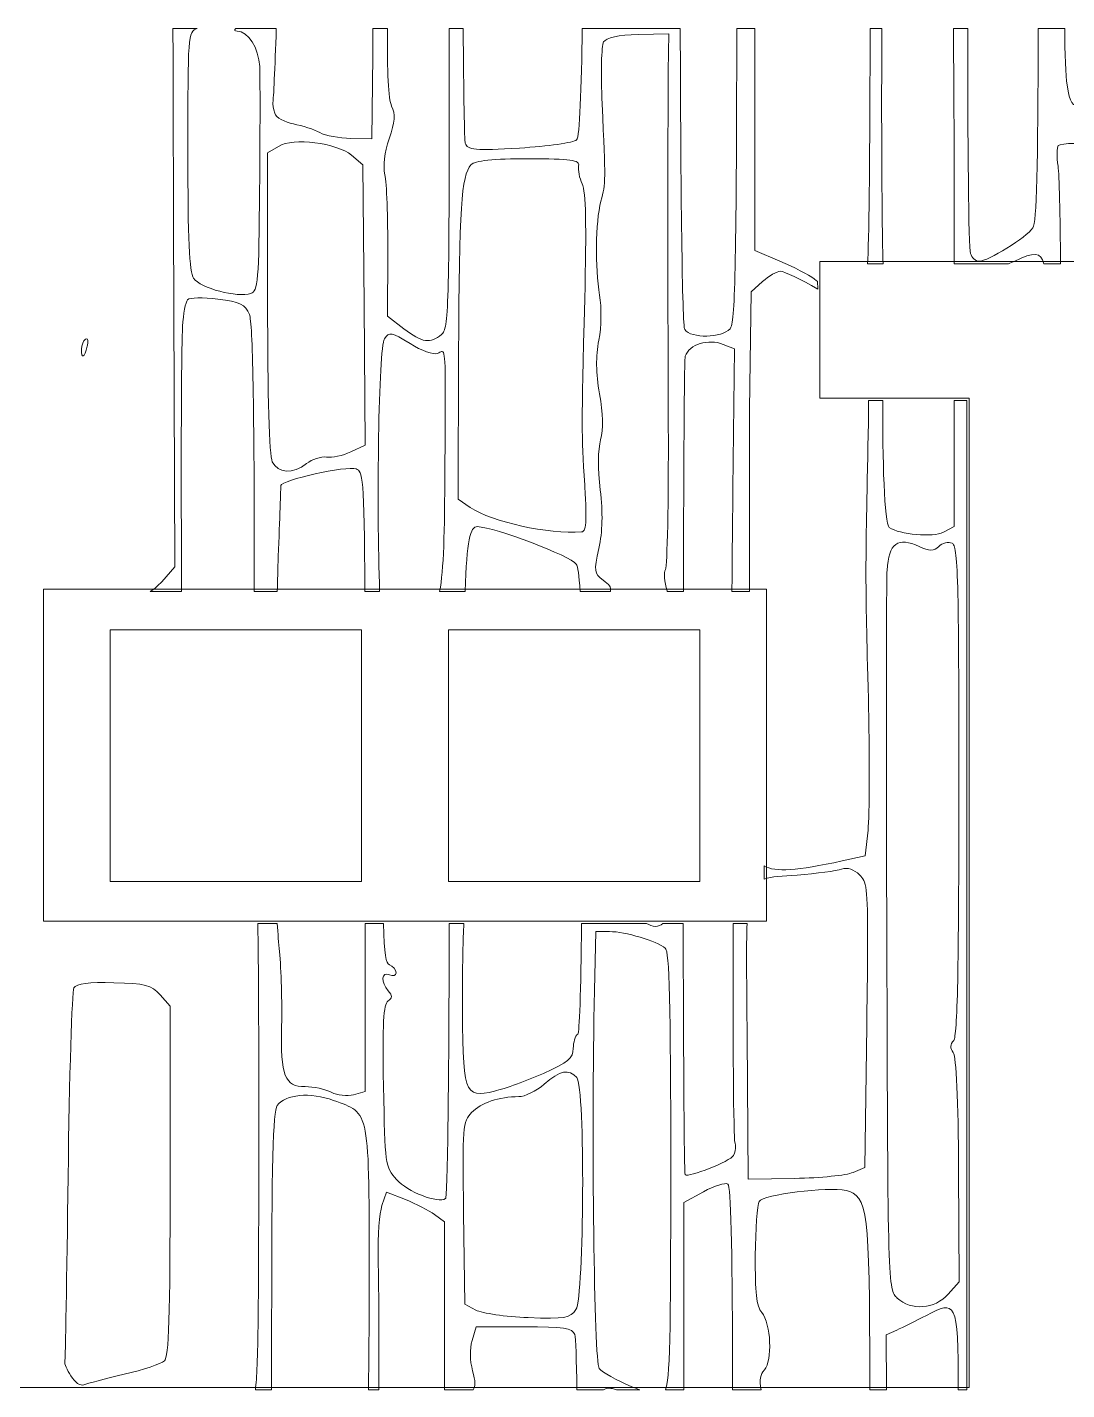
# Model space of a CAD drawing. Header units: centimetres. Extents: x -27.4 to 27.4, y -38.2 to 38.3.
# Drawn here: x -0.37 to 4.19, y 18.06 to 24.04 of the extents above; entities that cross this region are included whole.
import ezdxf

# ---------------------------------------------------------------- set-up
doc = ezdxf.new("R2010")
doc.units = ezdxf.units.CM
doc.header["$MEASUREMENT"] = 0
doc.layers.add('layer 1', color=7, linetype='Continuous')

msp = doc.modelspace()

# ---------------------------------------------------------------- linework, layer by layer
at = {"layer": 'layer 1', "color": 1, "lineweight": 9}
for points, knots in [([(-2.96738, 37.80262), (-2.96738, 37.80262), (-2.96738, 37.20282), (-2.96738, 37.20282), (-2.96738, 37.20282), (-2.96738, 37.20282), (-2.35747, 37.20282), (-2.35747, 37.20282), (-2.35747, 37.20282), (-2.35747, 37.20282), (-2.35747, 37.20786), (-2.35747, 37.20786), (-2.35747, 37.20786), (-2.35747, 37.20786), (-0.90821, 37.20786), (-0.90821, 37.20786), (-0.90821, 37.20786), (-0.90821, 37.20786), (-0.90821, 36.60802), (-0.90821, 36.60802), (-0.90821, 36.60802), (-0.90821, 36.60802), (-2.35747, 36.60802), (-2.35747, 36.60802), (-2.35747, 36.60802), (-2.35747, 36.60802), (-2.35747, 32.68921), (-2.35747, 32.68921), (-2.35747, 32.68921), (-2.35747, 32.68921), (-1.74775, 32.68921), (-1.74775, 32.68921), (-1.74775, 32.68921), (-1.74775, 32.68921), (-1.74775, 23.18571), (-1.74775, 23.18571), (-1.74775, 23.18571), (-1.74775, 23.18571), (-2.35747, 23.18571), (-2.35747, 23.18571), (-2.35747, 23.18571), (-2.35747, 23.18571), (-2.35747, 19.27194), (-2.35747, 19.27194), (-2.35747, 19.27194), (-2.35747, 19.27194), (-0.90821, 19.27194), (-0.90821, 19.27194), (-0.90821, 19.27194), (-0.90821, 19.27194), (-0.90821, 18.67193), (-0.90821, 18.67193), (-0.90821, 18.67193), (-0.90821, 18.67193), (-2.35747, 18.67193), (-2.35747, 18.67193), (-2.35747, 18.67193), (-2.35747, 18.67193), (-2.35747, 18.67097), (-2.35747, 18.67097), (-2.35747, 18.67097), (-2.35747, 18.67097), (-2.96738, 18.67097), (-2.96738, 18.67097), (-2.96738, 18.67097), (-2.96738, 18.67097), (-2.96738, 18.07101), (-2.96738, 18.07101), (-2.96738, 18.07101), (-2.96738, 18.07101), (3.76438, 18.07101), (3.76438, 18.07101), (3.76438, 18.07101), (3.76438, 18.07101), (3.76438, 22.41178), (3.76438, 22.41178), (3.76438, 22.41178), (3.76438, 22.41178), (3.10843, 22.41178), (3.10843, 22.41178), (3.10843, 22.41178), (3.10843, 22.41178), (3.10843, 23.01174), (3.10843, 23.01174), (3.10843, 23.01174), (3.10843, 23.01174), (4.76418, 23.01174), (4.76418, 23.01174), (4.76418, 23.01174), (4.76418, 23.01174), (4.76418, 23.01482), (4.76418, 23.01482), (4.76418, 23.01482), (4.76418, 23.01482), (9.22326, 23.01482), (9.22326, 23.01482), (9.22326, 23.01482), (9.22326, 23.01482), (9.22326, 32.89246), (9.22326, 32.89246), (9.22326, 32.89246), (9.22326, 32.89246), (5.77519, 32.89246), (5.77519, 32.89246), (5.77519, 32.89246), (5.77519, 32.89246), (5.77519, 32.88888), (5.77519, 32.88888), (5.77519, 32.88888), (5.77519, 32.88888), (3.0913, 32.88888), (3.0913, 32.88888), (3.0913, 32.88888), (3.0913, 32.88888), (3.0913, 33.48884), (3.0913, 33.48884), (3.0913, 33.48884), (3.0913, 33.48884), (3.76438, 33.48884), (3.76438, 33.48884), (3.76438, 33.48884), (3.76438, 33.48884), (3.76438, 37.80262), (3.76438, 37.80262), (3.76438, 37.80262), (3.76438, 37.80262), (-2.96738, 37.80262), (-2.96738, 37.80262)], [0, 0, 0, 0, 0.030303, 0.030303, 0.030303, 0.030303, 0.0606061, 0.0606061, 0.0606061, 0.0606061, 0.0909091, 0.0909091, 0.0909091, 0.0909091, 0.1212121, 0.1212121, 0.1212121, 0.1212121, 0.1515152, 0.1515152, 0.1515152, 0.1515152, 0.1818182, 0.1818182, 0.1818182, 0.1818182, 0.2121212, 0.2121212, 0.2121212, 0.2121212, 0.2424242, 0.2424242, 0.2424242, 0.2424242, 0.2727273, 0.2727273, 0.2727273, 0.2727273, 0.3030303, 0.3030303, 0.3030303, 0.3030303, 0.3333333, 0.3333333, 0.3333333, 0.3333333, 0.3636364, 0.3636364, 0.3636364, 0.3636364, 0.3939394, 0.3939394, 0.3939394, 0.3939394, 0.4242424, 0.4242424, 0.4242424, 0.4242424, 0.4545455, 0.4545455, 0.4545455, 0.4545455, 0.4848485, 0.4848485, 0.4848485, 0.4848485, 0.5151515, 0.5151515, 0.5151515, 0.5151515, 0.5454545, 0.5454545, 0.5454545, 0.5454545, 0.5757576, 0.5757576, 0.5757576, 0.5757576, 0.6060606, 0.6060606, 0.6060606, 0.6060606, 0.6363636, 0.6363636, 0.6363636, 0.6363636, 0.6666667, 0.6666667, 0.6666667, 0.6666667, 0.6969697, 0.6969697, 0.6969697, 0.6969697, 0.7272727, 0.7272727, 0.7272727, 0.7272727, 0.7575758, 0.7575758, 0.7575758, 0.7575758, 0.7878788, 0.7878788, 0.7878788, 0.7878788, 0.8181818, 0.8181818, 0.8181818, 0.8181818, 0.8484848, 0.8484848, 0.8484848, 0.8484848, 0.8787879, 0.8787879, 0.8787879, 0.8787879, 0.9090909, 0.9090909, 0.9090909, 0.9090909, 0.9393939, 0.9393939, 0.9393939, 0.9393939, 1, 1, 1, 1]), ([(1.09741, 21.39506), (1.09741, 21.39506), (1.09741, 20.29128), (1.09741, 20.29128), (1.09741, 20.29128), (1.09741, 20.29128), (-0.00638, 20.29128), (-0.00638, 20.29128), (-0.00638, 20.29128), (-0.00638, 20.29128), (-0.00638, 21.39506), (-0.00638, 21.39506), (-0.00638, 21.39506), (-0.00638, 21.39506), (1.09741, 21.39506), (1.09741, 21.39506)], [0, 0, 0, 0, 0.2, 0.2, 0.2, 0.2, 0.4, 0.4, 0.4, 0.4, 0.6, 0.6, 0.6, 0.6, 1, 1, 1, 1]), ([(2.58278, 21.39506), (2.58278, 21.39506), (2.58278, 20.29128), (2.58278, 20.29128), (2.58278, 20.29128), (2.58278, 20.29128), (1.47899, 20.29128), (1.47899, 20.29128), (1.47899, 20.29128), (1.47899, 20.29128), (1.47899, 21.39506), (1.47899, 21.39506), (1.47899, 21.39506), (1.47899, 21.39506), (2.58278, 21.39506), (2.58278, 21.39506)], [0, 0, 0, 0, 0.2, 0.2, 0.2, 0.2, 0.4, 0.4, 0.4, 0.4, 0.6, 0.6, 0.6, 0.6, 1, 1, 1, 1])]:
    msp.add_open_spline(points, degree=3, knots=knots, dxfattribs=at)
at = {"layer": 'layer 1', "color": 2, "lineweight": 9}
for points, knots in [([(3.0988, 22.92484), (3.09376, 22.92779), (3.08872, 22.93104), (3.08401, 22.9348), (3.08401, 22.9348), (3.06168, 22.9525), (2.99415, 22.98766), (2.93395, 23.01303), (2.93395, 23.01303), (2.93395, 23.01303), (2.82444, 23.05944), (2.82444, 23.05944), (2.82444, 23.05944), (2.82444, 23.05944), (2.82444, 24.03416), (2.82444, 24.03416), (2.82444, 24.03416), (2.82444, 24.03416), (2.74453, 24.03416), (2.74453, 24.03416), (2.74453, 24.03416), (2.74258, 22.97221), (2.73703, 22.74129), (2.71475, 22.71609), (2.71475, 22.71609), (2.67846, 22.67505), (2.54503, 22.67276), (2.51591, 22.71251), (2.51591, 22.71251), (2.50484, 22.72762), (2.4985, 23.33492), (2.49655, 24.03416), (2.49655, 24.03416), (2.49655, 24.03416), (2.06613, 24.03416), (2.06613, 24.03416), (2.06613, 24.03416), (2.06287, 23.77608), (2.05476, 23.55655), (2.04171, 23.54485), (2.04171, 23.54485), (2.02838, 23.53297), (1.91545, 23.51685), (1.79098, 23.50923), (1.79098, 23.50923), (1.59518, 23.49719), (1.56298, 23.49994), (1.55273, 23.53005), (1.55273, 23.53005), (1.54898, 23.54109), (1.5459, 23.74485), (1.54361, 24.03416), (1.54361, 24.03416), (1.54361, 24.03416), (1.48241, 24.03416), (1.48241, 24.03416), (1.48241, 24.03416), (1.48241, 23.96763), (1.48258, 23.93085), (1.48258, 23.85436), (1.48258, 23.85436), (1.48258, 22.80053), (1.48033, 22.71884), (1.44858, 22.69168), (1.44858, 22.69168), (1.39909, 22.64919), (1.36427, 22.6544), (1.28357, 22.71638), (1.28357, 22.71638), (1.28357, 22.71638), (1.21163, 22.77158), (1.21163, 22.77158), (1.21163, 22.77158), (1.21163, 22.77158), (1.2128, 23.05098), (1.2128, 23.05098), (1.2128, 23.05098), (1.21359, 23.20474), (1.20776, 23.35821), (1.20009, 23.39188), (1.20009, 23.39188), (1.1913, 23.43112), (1.19813, 23.48823), (1.21896, 23.54989), (1.21896, 23.54989), (1.24466, 23.6257), (1.24695, 23.65665), (1.22955, 23.69327), (1.22955, 23.69327), (1.21554, 23.72289), (1.20905, 23.84574), (1.2118, 24.02912), (1.2118, 24.02912), (1.2118, 24.03042), (1.2118, 24.03271), (1.2118, 24.03416), (1.2118, 24.03416), (1.2118, 24.03416), (1.14718, 24.03416), (1.14718, 24.03416), (1.14718, 24.03416), (1.14718, 23.99692), (1.14718, 23.96143), (1.14673, 23.9144), (1.14673, 23.9144), (1.14673, 23.9144), (1.14231, 23.55022), (1.14231, 23.55022), (1.14231, 23.55022), (1.14231, 23.55022), (1.0507, 23.55134), (1.0507, 23.55134), (1.0507, 23.55134), (1.00026, 23.55218), (0.93906, 23.56372), (0.91448, 23.57721), (0.91448, 23.57721), (0.8901, 23.59075), (0.83816, 23.60767), (0.79913, 23.615), (0.79913, 23.615), (0.75993, 23.62216), (0.72281, 23.64345), (0.71648, 23.66215), (0.71648, 23.66215), (0.7101, 23.68107), (0.70653, 23.70286), (0.70882, 23.71098), (0.70882, 23.71098), (0.71093, 23.71914), (0.7176, 23.86349), (0.72347, 24.03174), (0.72347, 24.03174), (0.72347, 24.03174), (0.72347, 24.03416), (0.72347, 24.03416), (0.72347, 24.03416), (0.72347, 24.03416), (0.5456, 24.03416), (0.5456, 24.03416), (0.5456, 24.03416), (0.5381, 24.02683), (0.53909, 24.02246), (0.55114, 24.02229), (0.55114, 24.02229), (0.59962, 24.02179), (0.64649, 23.94843), (0.65058, 23.86641), (0.65058, 23.86641), (0.6517, 23.84574), (0.65203, 23.77608), (0.65203, 23.68023), (0.65203, 23.68023), (0.65203, 23.58438), (0.65153, 23.46253), (0.65041, 23.33756), (0.65041, 23.33756), (0.64682, 22.92125), (0.64357, 22.88255), (0.61134, 22.87097), (0.61134, 22.87097), (0.55471, 22.85081), (0.38825, 22.89505), (0.36059, 22.93771), (0.36059, 22.93771), (0.34139, 22.96716), (0.33534, 23.10418), (0.33534, 23.49798), (0.33534, 23.49798), (0.33534, 24.00409), (0.33567, 24.01854), (0.37571, 24.03416), (0.37571, 24.03416), (0.37571, 24.03416), (0.26977, 24.03416), (0.26977, 24.03416), (0.26977, 24.03416), (0.27107, 23.81629), (0.27123, 23.55088), (0.27252, 23.1862), (0.27252, 23.1862), (0.27252, 23.1862), (0.27789, 21.67121), (0.27789, 21.67121), (0.27789, 21.67121), (0.27789, 21.67121), (0.22062, 21.60644), (0.22062, 21.60644), (0.22062, 21.60644), (0.20466, 21.58852), (0.18791, 21.57452), (0.17034, 21.56361), (0.17034, 21.56361), (0.17034, 21.56361), (0.30769, 21.56361), (0.30769, 21.56361), (0.30769, 21.56361), (0.3054, 22.09313), (0.30606, 22.62836), (0.31222, 22.72696), (0.31222, 22.72696), (0.31552, 22.78133), (0.32526, 22.8339), (0.33389, 22.84365), (0.33389, 22.84365), (0.34251, 22.85356), (0.40225, 22.8549), (0.46666, 22.84656), (0.46666, 22.84656), (0.56529, 22.83407), (0.58726, 22.82316), (0.6055, 22.77825), (0.6055, 22.77825), (0.62029, 22.74146), (0.62695, 22.37808), (0.62695, 21.60856), (0.62695, 21.60856), (0.62695, 21.60856), (0.62695, 21.56361), (0.62695, 21.56361), (0.62695, 21.56361), (0.62695, 21.56361), (0.72802, 21.56361), (0.72802, 21.56361), (0.72802, 21.56361), (0.72881, 21.60985), (0.72998, 21.65963), (0.73222, 21.71791), (0.73222, 21.71791), (0.73827, 21.88063), (0.74331, 22.02011), (0.74348, 22.02805), (0.74348, 22.02805), (0.74381, 22.05213), (1.03279, 22.11642), (1.07415, 22.10146), (1.07415, 22.10146), (1.10182, 22.09167), (1.10977, 22.07118), (1.11206, 21.56361), (1.11206, 21.56361), (1.11206, 21.56361), (1.17697, 21.56361), (1.17697, 21.56361), (1.17697, 21.56361), (1.16381, 21.93562), (1.17114, 22.63031), (1.1983, 22.67214), (1.1983, 22.67214), (1.21896, 22.70401), (1.22988, 22.70209), (1.31056, 22.65114), (1.31056, 22.65114), (1.36068, 22.61956), (1.41393, 22.60069), (1.43167, 22.60836), (1.43167, 22.60836), (1.45996, 22.6207), (1.46549, 22.64985), (1.46516, 22.42331), (1.46516, 22.42331), (1.465, 22.34783), (1.46437, 22.24385), (1.46353, 22.10146), (1.46353, 22.10146), (1.46192, 21.81602), (1.45883, 21.66079), (1.44013, 21.56361), (1.44013, 21.56361), (1.44013, 21.56361), (1.5519, 21.56361), (1.5519, 21.56361), (1.5519, 21.56361), (1.56006, 21.78739), (1.57451, 21.84939), (1.60576, 21.84825), (1.60576, 21.84825), (1.68175, 21.84547), (2.0173, 21.71821), (2.03976, 21.68371), (2.03976, 21.68371), (2.04709, 21.67217), (2.05264, 21.63717), (2.05654, 21.56361), (2.05654, 21.56361), (2.05654, 21.56361), (2.18964, 21.56361), (2.18964, 21.56361), (2.18964, 21.56361), (2.19373, 21.58414), (2.18444, 21.59373), (2.15841, 21.61326), (2.15841, 21.61326), (2.1182, 21.64339), (2.11708, 21.65151), (2.13919, 21.75273), (2.13919, 21.75273), (2.15549, 21.82744), (2.15727, 21.90554), (2.14519, 22.00969), (2.14519, 22.00969), (2.13466, 22.10096), (2.13495, 22.18657), (2.14653, 22.22918), (2.14653, 22.22918), (2.15857, 22.27555), (2.15727, 22.34342), (2.14211, 22.43081), (2.14211, 22.43081), (2.12616, 22.52355), (2.1252, 22.59319), (2.13903, 22.6661), (2.13903, 22.6661), (2.1504, 22.72696), (2.1519, 22.80816), (2.14245, 22.86352), (2.14245, 22.86352), (2.14245, 22.86352), (2.14262, 22.86352), (2.14262, 22.86352), (2.14262, 22.86352), (2.12128, 22.98766), (2.12391, 23.18017), (2.14816, 23.27586), (2.14816, 23.27586), (2.16961, 23.36), (2.16945, 23.35643), (2.15353, 23.70381), (2.15353, 23.70381), (2.14732, 23.83661), (2.1504, 23.95852), (2.16002, 23.97459), (2.16002, 23.97459), (2.1714, 23.99367), (2.22464, 24.00521), (2.31171, 24.0075), (2.31171, 24.0075), (2.31171, 24.0075), (2.44559, 24.01104), (2.44559, 24.01104), (2.44559, 24.01104), (2.44559, 24.01104), (2.44398, 23.84653), (2.44398, 23.84653), (2.44398, 23.84653), (2.44139, 23.57626), (2.44139, 22.93071), (2.44398, 22.28809), (2.44398, 22.28809), (2.44513, 21.95612), (2.43959, 21.67363), (2.43147, 21.6603), (2.43147, 21.6603), (2.42348, 21.64693), (2.42656, 21.60481), (2.43831, 21.56657), (2.43831, 21.56657), (2.43831, 21.5654), (2.43831, 21.56477), (2.43959, 21.56361), (2.43959, 21.56361), (2.43959, 21.56361), (2.51038, 21.56361), (2.51038, 21.56361), (2.51038, 21.56361), (2.51166, 22.11642), (2.51395, 22.58232), (2.51833, 22.59599), (2.51833, 22.59599), (2.53546, 22.64789), (2.62006, 22.6741), (2.6853, 22.64789), (2.6853, 22.64789), (2.6853, 22.64789), (2.73413, 22.6282), (2.73413, 22.6282), (2.73413, 22.6282), (2.73413, 22.6282), (2.72746, 22.01373), (2.72746, 22.01373), (2.72746, 22.01373), (2.7247, 21.76461), (2.72421, 21.67834), (2.7232, 21.56361), (2.7232, 21.56361), (2.7232, 21.56361), (2.80069, 21.56361), (2.80069, 21.56361), (2.80069, 21.56361), (2.79952, 21.92879), (2.79941, 22.29508), (2.80181, 22.46793), (2.80181, 22.46793), (2.80181, 22.46793), (2.80702, 22.8783), (2.80702, 22.8783), (2.80702, 22.8783), (2.80702, 22.8783), (2.85781, 22.92338), (2.85781, 22.92338), (2.85781, 22.92338), (2.8858, 22.94813), (2.9208, 22.96845), (2.93575, 22.96845), (2.93575, 22.96845), (2.95412, 22.96845), (3.02511, 22.93267), (3.10009, 22.89002), (3.10009, 22.89002), (3.10009, 22.89002), (3.0988, 22.92484), (3.0988, 22.92484)], [0, 0, 0, 0, 0.0096154, 0.0096154, 0.0096154, 0.0096154, 0.0192308, 0.0192308, 0.0192308, 0.0192308, 0.0288462, 0.0288462, 0.0288462, 0.0288462, 0.0384615, 0.0384615, 0.0384615, 0.0384615, 0.0480769, 0.0480769, 0.0480769, 0.0480769, 0.0576923, 0.0576923, 0.0576923, 0.0576923, 0.0673077, 0.0673077, 0.0673077, 0.0673077, 0.0769231, 0.0769231, 0.0769231, 0.0769231, 0.0865385, 0.0865385, 0.0865385, 0.0865385, 0.0961538, 0.0961538, 0.0961538, 0.0961538, 0.1057692, 0.1057692, 0.1057692, 0.1057692, 0.1153846, 0.1153846, 0.1153846, 0.1153846, 0.125, 0.125, 0.125, 0.125, 0.1346154, 0.1346154, 0.1346154, 0.1346154, 0.1442308, 0.1442308, 0.1442308, 0.1442308, 0.1538462, 0.1538462, 0.1538462, 0.1538462, 0.1634615, 0.1634615, 0.1634615, 0.1634615, 0.1730769, 0.1730769, 0.1730769, 0.1730769, 0.1826923, 0.1826923, 0.1826923, 0.1826923, 0.1923077, 0.1923077, 0.1923077, 0.1923077, 0.2019231, 0.2019231, 0.2019231, 0.2019231, 0.2115385, 0.2115385, 0.2115385, 0.2115385, 0.2211538, 0.2211538, 0.2211538, 0.2211538, 0.2307692, 0.2307692, 0.2307692, 0.2307692, 0.2403846, 0.2403846, 0.2403846, 0.2403846, 0.25, 0.25, 0.25, 0.25, 0.2596154, 0.2596154, 0.2596154, 0.2596154, 0.2692308, 0.2692308, 0.2692308, 0.2692308, 0.2788462, 0.2788462, 0.2788462, 0.2788462, 0.2884615, 0.2884615, 0.2884615, 0.2884615, 0.2980769, 0.2980769, 0.2980769, 0.2980769, 0.3076923, 0.3076923, 0.3076923, 0.3076923, 0.3173077, 0.3173077, 0.3173077, 0.3173077, 0.3269231, 0.3269231, 0.3269231, 0.3269231, 0.3365385, 0.3365385, 0.3365385, 0.3365385, 0.3461538, 0.3461538, 0.3461538, 0.3461538, 0.3557692, 0.3557692, 0.3557692, 0.3557692, 0.3653846, 0.3653846, 0.3653846, 0.3653846, 0.375, 0.375, 0.375, 0.375, 0.3846154, 0.3846154, 0.3846154, 0.3846154, 0.3942308, 0.3942308, 0.3942308, 0.3942308, 0.4038462, 0.4038462, 0.4038462, 0.4038462, 0.4134615, 0.4134615, 0.4134615, 0.4134615, 0.4230769, 0.4230769, 0.4230769, 0.4230769, 0.4326923, 0.4326923, 0.4326923, 0.4326923, 0.4423077, 0.4423077, 0.4423077, 0.4423077, 0.4519231, 0.4519231, 0.4519231, 0.4519231, 0.4615385, 0.4615385, 0.4615385, 0.4615385, 0.4711538, 0.4711538, 0.4711538, 0.4711538, 0.4807692, 0.4807692, 0.4807692, 0.4807692, 0.4903846, 0.4903846, 0.4903846, 0.4903846, 0.5, 0.5, 0.5, 0.5, 0.5096154, 0.5096154, 0.5096154, 0.5096154, 0.5192308, 0.5192308, 0.5192308, 0.5192308, 0.5288462, 0.5288462, 0.5288462, 0.5288462, 0.5384615, 0.5384615, 0.5384615, 0.5384615, 0.5480769, 0.5480769, 0.5480769, 0.5480769, 0.5576923, 0.5576923, 0.5576923, 0.5576923, 0.5673077, 0.5673077, 0.5673077, 0.5673077, 0.5769231, 0.5769231, 0.5769231, 0.5769231, 0.5865385, 0.5865385, 0.5865385, 0.5865385, 0.5961538, 0.5961538, 0.5961538, 0.5961538, 0.6057692, 0.6057692, 0.6057692, 0.6057692, 0.6153846, 0.6153846, 0.6153846, 0.6153846, 0.625, 0.625, 0.625, 0.625, 0.6346154, 0.6346154, 0.6346154, 0.6346154, 0.6442308, 0.6442308, 0.6442308, 0.6442308, 0.6538462, 0.6538462, 0.6538462, 0.6538462, 0.6634615, 0.6634615, 0.6634615, 0.6634615, 0.6730769, 0.6730769, 0.6730769, 0.6730769, 0.6826923, 0.6826923, 0.6826923, 0.6826923, 0.6923077, 0.6923077, 0.6923077, 0.6923077, 0.7019231, 0.7019231, 0.7019231, 0.7019231, 0.7115385, 0.7115385, 0.7115385, 0.7115385, 0.7211538, 0.7211538, 0.7211538, 0.7211538, 0.7307692, 0.7307692, 0.7307692, 0.7307692, 0.7403846, 0.7403846, 0.7403846, 0.7403846, 0.75, 0.75, 0.75, 0.75, 0.7596154, 0.7596154, 0.7596154, 0.7596154, 0.7692308, 0.7692308, 0.7692308, 0.7692308, 0.7788462, 0.7788462, 0.7788462, 0.7788462, 0.7884615, 0.7884615, 0.7884615, 0.7884615, 0.7980769, 0.7980769, 0.7980769, 0.7980769, 0.8076923, 0.8076923, 0.8076923, 0.8076923, 0.8173077, 0.8173077, 0.8173077, 0.8173077, 0.8269231, 0.8269231, 0.8269231, 0.8269231, 0.8365385, 0.8365385, 0.8365385, 0.8365385, 0.8461538, 0.8461538, 0.8461538, 0.8461538, 0.8557692, 0.8557692, 0.8557692, 0.8557692, 0.8653846, 0.8653846, 0.8653846, 0.8653846, 0.875, 0.875, 0.875, 0.875, 0.8846154, 0.8846154, 0.8846154, 0.8846154, 0.8942308, 0.8942308, 0.8942308, 0.8942308, 0.9038462, 0.9038462, 0.9038462, 0.9038462, 0.9134615, 0.9134615, 0.9134615, 0.9134615, 0.9230769, 0.9230769, 0.9230769, 0.9230769, 0.9326923, 0.9326923, 0.9326923, 0.9326923, 0.9423077, 0.9423077, 0.9423077, 0.9423077, 0.9519231, 0.9519231, 0.9519231, 0.9519231, 0.9615385, 0.9615385, 0.9615385, 0.9615385, 0.9711538, 0.9711538, 0.9711538, 0.9711538, 0.9807692, 0.9807692, 0.9807692, 0.9807692, 1, 1, 1, 1]), ([(3.38632, 23.00133), (3.38274, 23.12938), (3.38111, 23.32564), (3.38032, 23.64882), (3.38032, 23.64882), (3.38032, 23.78958), (3.38032, 23.91686), (3.38162, 24.03416), (3.38162, 24.03416), (3.38162, 24.03416), (3.32938, 24.03416), (3.32938, 24.03416), (3.32938, 24.03416), (3.32938, 23.97788), (3.32938, 23.91798), (3.32938, 23.86377), (3.32938, 23.86377), (3.32826, 23.44344), (3.32501, 23.09443), (3.31817, 23.00133), (3.31817, 23.00133), (3.31817, 23.00133), (3.38632, 23.00133), (3.38632, 23.00133)], [0, 0, 0, 0, 0.1428571, 0.1428571, 0.1428571, 0.1428571, 0.2857143, 0.2857143, 0.2857143, 0.2857143, 0.4285714, 0.4285714, 0.4285714, 0.4285714, 0.5714286, 0.5714286, 0.5714286, 0.5714286, 0.7142857, 0.7142857, 0.7142857, 0.7142857, 1, 1, 1, 1]), ([(5.04862, 24.03416), (5.04862, 24.03416), (4.98156, 24.03416), (4.98156, 24.03416), (4.98156, 24.03416), (4.98156, 24.01434), (4.98172, 23.99771), (4.98156, 23.97739), (4.98156, 23.97739), (4.98156, 23.97739), (4.97947, 23.23029), (4.97947, 23.23029), (4.97947, 23.23029), (4.97947, 23.23029), (4.83054, 23.24528), (4.83054, 23.24528), (4.83054, 23.24528), (4.74856, 23.2534), (4.67516, 23.27114), (4.66733, 23.28448), (4.66733, 23.28448), (4.65954, 23.29764), (4.65774, 23.33817), (4.66346, 23.37446), (4.66346, 23.37446), (4.66911, 23.41075), (4.67241, 23.46007), (4.67074, 23.48431), (4.67074, 23.48431), (4.66962, 23.49977), (4.66703, 23.73605), (4.66425, 24.03416), (4.66425, 24.03416), (4.66425, 24.03416), (4.61542, 24.03416), (4.61542, 24.03416), (4.61542, 24.03416), (4.61542, 24.03416), (4.61721, 23.72043), (4.61721, 23.72043), (4.61721, 23.72043), (4.61721, 23.72043), (4.56205, 23.66265), (4.56205, 23.66265), (4.56205, 23.66265), (4.48982, 23.587), (4.33243, 23.57822), (4.31619, 23.64882), (4.31619, 23.64882), (4.30935, 23.67794), (4.28965, 23.69277), (4.25728, 23.69277), (4.25728, 23.69277), (4.21513, 23.69277), (4.20666, 23.70548), (4.19413, 23.786), (4.19413, 23.786), (4.18825, 23.82458), (4.18438, 23.92498), (4.18405, 24.03416), (4.18405, 24.03416), (4.18405, 24.03416), (4.06702, 24.03416), (4.06702, 24.03416), (4.06702, 24.03416), (4.06702, 23.41907), (4.06053, 23.18358), (4.04378, 23.15855), (4.04378, 23.15855), (4.01658, 23.11801), (3.84607, 23.01224), (3.80749, 23.01224), (3.80749, 23.01224), (3.79317, 23.01224), (3.77608, 23.02786), (3.76958, 23.04706), (3.76958, 23.04706), (3.76142, 23.07132), (3.758, 23.54793), (3.75833, 24.03416), (3.75833, 24.03416), (3.75833, 24.03416), (3.69506, 24.03416), (3.69506, 24.03416), (3.69506, 24.03416), (3.69714, 23.81155), (3.69864, 23.54338), (3.69877, 23.20832), (3.69877, 23.20832), (3.69877, 23.20832), (3.69877, 23.00133), (3.69877, 23.00133), (3.69877, 23.00133), (3.69877, 23.00133), (3.93651, 23.00133), (3.93651, 23.00133), (3.93651, 23.00133), (3.9453, 23.0049), (3.95639, 23.00932), (3.96192, 23.01207), (3.96192, 23.01207), (4.05077, 23.05439), (4.0789, 23.05357), (4.09243, 23.00133), (4.09243, 23.00133), (4.09243, 23.00133), (4.16534, 23.00133), (4.16534, 23.00133), (4.16534, 23.00133), (4.16384, 23.21387), (4.15964, 23.3945), (4.15443, 23.42932), (4.15443, 23.42932), (4.14838, 23.47161), (4.14888, 23.51231), (4.15572, 23.51993), (4.15572, 23.51993), (4.17721, 23.54405), (4.55701, 23.5206), (4.58597, 23.49361), (4.58597, 23.49361), (4.60276, 23.47782), (4.61234, 23.25778), (4.61525, 23.00133), (4.61525, 23.00133), (4.61525, 23.00133), (4.69045, 23.00133), (4.69045, 23.00133), (4.69045, 23.00133), (4.70019, 23.25436), (4.72477, 23.23307), (4.78076, 23.20899), (4.78076, 23.20899), (4.80792, 23.19741), (4.86879, 23.188), (4.91632, 23.188), (4.91632, 23.188), (5.00013, 23.188), (5.00255, 23.18604), (5.00468, 23.11656), (5.00468, 23.11656), (5.00468, 23.11168), (5.00468, 23.02003), (5.0058, 23.00441), (5.0058, 23.00441), (5.0058, 23.00441), (5.04633, 23.00441), (5.04633, 23.00441), (5.04633, 23.00441), (5.03983, 23.25811), (5.04129, 23.80912), (5.04925, 24.03416), (5.04925, 24.03416), (5.04925, 24.03416), (5.04862, 24.03416), (5.04862, 24.03416)], [0, 0, 0, 0, 0.025, 0.025, 0.025, 0.025, 0.05, 0.05, 0.05, 0.05, 0.075, 0.075, 0.075, 0.075, 0.1, 0.1, 0.1, 0.1, 0.125, 0.125, 0.125, 0.125, 0.15, 0.15, 0.15, 0.15, 0.175, 0.175, 0.175, 0.175, 0.2, 0.2, 0.2, 0.2, 0.225, 0.225, 0.225, 0.225, 0.25, 0.25, 0.25, 0.25, 0.275, 0.275, 0.275, 0.275, 0.3, 0.3, 0.3, 0.3, 0.325, 0.325, 0.325, 0.325, 0.35, 0.35, 0.35, 0.35, 0.375, 0.375, 0.375, 0.375, 0.4, 0.4, 0.4, 0.4, 0.425, 0.425, 0.425, 0.425, 0.45, 0.45, 0.45, 0.45, 0.475, 0.475, 0.475, 0.475, 0.5, 0.5, 0.5, 0.5, 0.525, 0.525, 0.525, 0.525, 0.55, 0.55, 0.55, 0.55, 0.575, 0.575, 0.575, 0.575, 0.6, 0.6, 0.6, 0.6, 0.625, 0.625, 0.625, 0.625, 0.65, 0.65, 0.65, 0.65, 0.675, 0.675, 0.675, 0.675, 0.7, 0.7, 0.7, 0.7, 0.725, 0.725, 0.725, 0.725, 0.75, 0.75, 0.75, 0.75, 0.775, 0.775, 0.775, 0.775, 0.8, 0.8, 0.8, 0.8, 0.825, 0.825, 0.825, 0.825, 0.85, 0.85, 0.85, 0.85, 0.875, 0.875, 0.875, 0.875, 0.9, 0.9, 0.9, 0.9, 0.925, 0.925, 0.925, 0.925, 0.95, 0.95, 0.95, 0.95, 1, 1, 1, 1]), ([(1.11369, 22.20589), (1.11369, 22.20589), (1.05037, 22.17616), (1.05037, 22.17616), (1.05037, 22.17616), (1.01537, 22.15986), (0.96738, 22.14945), (0.94348, 22.15304), (0.94348, 22.15304), (0.91957, 22.15645), (0.88031, 22.14374), (0.8564, 22.12487), (0.8564, 22.12487), (0.797, 22.078), (0.72981, 22.08159), (0.70556, 22.13287), (0.70556, 22.13287), (0.69285, 22.15937), (0.68535, 22.42119), (0.68535, 22.83161), (0.68535, 22.83161), (0.68535, 22.83161), (0.68535, 23.48773), (0.68535, 23.48773), (0.68535, 23.48773), (0.68535, 23.48773), (0.73306, 23.51668), (0.73306, 23.51668), (0.73306, 23.51668), (0.79783, 23.55576), (0.98855, 23.53247), (1.05362, 23.47764), (1.05362, 23.47764), (1.05362, 23.47764), (1.10344, 23.43565), (1.10344, 23.43565), (1.10344, 23.43565), (1.10344, 23.43565), (1.10865, 22.82069), (1.10865, 22.82069), (1.10865, 22.82069), (1.10865, 22.82069), (1.11369, 22.20589), (1.11369, 22.20589)], [0, 0, 0, 0, 0.0833333, 0.0833333, 0.0833333, 0.0833333, 0.1666667, 0.1666667, 0.1666667, 0.1666667, 0.25, 0.25, 0.25, 0.25, 0.3333333, 0.3333333, 0.3333333, 0.3333333, 0.4166667, 0.4166667, 0.4166667, 0.4166667, 0.5, 0.5, 0.5, 0.5, 0.5833333, 0.5833333, 0.5833333, 0.5833333, 0.6666667, 0.6666667, 0.6666667, 0.6666667, 0.75, 0.75, 0.75, 0.75, 0.8333333, 0.8333333, 0.8333333, 0.8333333, 1, 1, 1, 1]), ([(2.08225, 21.87996), (2.08092, 21.83947), (2.07492, 21.82594), (2.06322, 21.82497), (2.06322, 21.82497), (1.91707, 21.81373), (1.6725, 21.86759), (1.57502, 21.93253), (1.57502, 21.93253), (1.57502, 21.93253), (1.52148, 21.96815), (1.52148, 21.96815), (1.52148, 21.96815), (1.52148, 21.96815), (1.52374, 22.60557), (1.52374, 22.60557), (1.52374, 22.60557), (1.52603, 23.24736), (1.53515, 23.38766), (1.57794, 23.43599), (1.57794, 23.43599), (1.59338, 23.45356), (1.67771, 23.46236), (1.82872, 23.46236), (1.82872, 23.46236), (2.01697, 23.46236), (2.05521, 23.45682), (2.05017, 23.43062), (2.05017, 23.43062), (2.04675, 23.4132), (2.05409, 23.37771), (2.0663, 23.35184), (2.0663, 23.35184), (2.08225, 23.31847), (2.08533, 23.1717), (2.07704, 22.84577), (2.07704, 22.84577), (2.06254, 22.26172), (2.06254, 22.27101), (2.07704, 22.03018), (2.07704, 22.03018), (2.07946, 21.98965), (2.08125, 21.95661), (2.08209, 21.92991), (2.08209, 21.92991), (2.08209, 21.90992), (2.08321, 21.89346), (2.08209, 21.87996), (2.08209, 21.87996), (2.08209, 21.87996), (2.08225, 21.87996), (2.08225, 21.87996)], [0, 0, 0, 0, 0.0714286, 0.0714286, 0.0714286, 0.0714286, 0.1428571, 0.1428571, 0.1428571, 0.1428571, 0.2142857, 0.2142857, 0.2142857, 0.2142857, 0.2857143, 0.2857143, 0.2857143, 0.2857143, 0.3571429, 0.3571429, 0.3571429, 0.3571429, 0.4285714, 0.4285714, 0.4285714, 0.4285714, 0.5, 0.5, 0.5, 0.5, 0.5714286, 0.5714286, 0.5714286, 0.5714286, 0.6428571, 0.6428571, 0.6428571, 0.6428571, 0.7142857, 0.7142857, 0.7142857, 0.7142857, 0.7857143, 0.7857143, 0.7857143, 0.7857143, 0.8571429, 0.8571429, 0.8571429, 0.8571429, 1, 1, 1, 1]), ([(-0.10386, 22.65539), (-0.10287, 22.66922), (-0.10661, 22.67589), (-0.11394, 22.67085), (-0.11394, 22.67085), (-0.12352, 22.66414), (-0.13153, 22.64431), (-0.13153, 22.6269), (-0.13153, 22.6269), (-0.13153, 22.58149), (-0.11831, 22.58799), (-0.10644, 22.63927), (-0.10644, 22.63927), (-0.10499, 22.64527), (-0.1042, 22.65064), (-0.10386, 22.65539)], [0, 0, 0, 0, 0.2, 0.2, 0.2, 0.2, 0.4, 0.4, 0.4, 0.4, 0.6, 0.6, 0.6, 0.6, 1, 1, 1, 1]), ([(3.75475, 22.40153), (3.75475, 22.40153), (3.69893, 22.40153), (3.69893, 22.40153), (3.69893, 22.40153), (3.69893, 22.40153), (3.69893, 21.84792), (3.69893, 21.84792), (3.69893, 21.84792), (3.69893, 21.84792), (3.65206, 21.82368), (3.65206, 21.82368), (3.65206, 21.82368), (3.60536, 21.79973), (3.45923, 21.8126), (3.41369, 21.84468), (3.41369, 21.84468), (3.3927, 21.85946), (3.38307, 22.15203), (3.38537, 22.40153), (3.38537, 22.40153), (3.38537, 22.40153), (3.32322, 22.40153), (3.32322, 22.40153), (3.32322, 22.40153), (3.32322, 22.34457), (3.32192, 22.28679), (3.32025, 22.21128), (3.32025, 22.21128), (3.30822, 21.5991), (3.30822, 21.65672), (3.32192, 21.09171), (3.32192, 21.09171), (3.32483, 20.96493), (3.3263, 20.83687), (3.32613, 20.73273), (3.32613, 20.73273), (3.32613, 20.62858), (3.32401, 20.54819), (3.32042, 20.51681), (3.32042, 20.51681), (3.32042, 20.51681), (3.30792, 20.40288), (3.30792, 20.40288), (3.30792, 20.40288), (3.30792, 20.40288), (3.20703, 20.38109), (3.20703, 20.38109), (3.20703, 20.38109), (3.0067, 20.3378), (2.91409, 20.33114), (2.8648, 20.35926), (2.8648, 20.35926), (2.8648, 20.35926), (2.8648, 20.30153), (2.8648, 20.30153), (2.8648, 20.30153), (2.89768, 20.31386), (2.94371, 20.31419), (3.00899, 20.31923), (3.00899, 20.31923), (3.09459, 20.32577), (3.18262, 20.33747), (3.20457, 20.34527), (3.20457, 20.34527), (3.2301, 20.35422), (3.25876, 20.34481), (3.28381, 20.31956), (3.28381, 20.31956), (3.31247, 20.2906), (3.32013, 20.27173), (3.31863, 20.01008), (3.31863, 20.01008), (3.31863, 19.92285), (3.31684, 19.80862), (3.31476, 19.65807), (3.31476, 19.65807), (3.31476, 19.65807), (3.30631, 19.0366), (3.30631, 19.0366), (3.30631, 19.0366), (3.30631, 19.0366), (3.25486, 19.01415), (3.25486, 19.01415), (3.25486, 19.01415), (3.22653, 19.00178), (3.11151, 18.99008), (2.9992, 18.98812), (2.9992, 18.98812), (2.9992, 18.98812), (2.79499, 18.9847), (2.79499, 18.9847), (2.79499, 18.9847), (2.79499, 18.9847), (2.78995, 19.61203), (2.78995, 19.61203), (2.78995, 19.61203), (2.78815, 19.84895), (2.78524, 20.00404), (2.78995, 20.10706), (2.78995, 20.10706), (2.78995, 20.10706), (2.72813, 20.10706), (2.72813, 20.10706), (2.72813, 20.10706), (2.72696, 19.59479), (2.73054, 19.16304), (2.73608, 19.14646), (2.73608, 19.14646), (2.73737, 19.14237), (2.7382, 19.13767), (2.73871, 19.13263), (2.73871, 19.13263), (2.73983, 19.11767), (2.73691, 19.10043), (2.73054, 19.08918), (2.73054, 19.08918), (2.71575, 19.06297), (2.53137, 18.98957), (2.51821, 19.00457), (2.51821, 19.00457), (2.51821, 19.00457), (2.51804, 19.00457), (2.51804, 19.00457), (2.51804, 19.00457), (2.51329, 19.00994), (2.51071, 19.51539), (2.50925, 20.10706), (2.50925, 20.10706), (2.50925, 20.10706), (2.41972, 20.10706), (2.41972, 20.10706), (2.41972, 20.10706), (2.4041, 20.08915), (2.37286, 20.09027), (2.34895, 20.10706), (2.34895, 20.10706), (2.34895, 20.10706), (2.06322, 20.10706), (2.06322, 20.10706), (2.06322, 20.10706), (2.06025, 19.80453), (2.05458, 19.62699), (2.04626, 19.62116), (2.04626, 19.62116), (2.03555, 19.61366), (2.02676, 19.585), (2.02676, 19.55751), (2.02676, 19.55751), (2.02676, 19.51601), (2.00414, 19.49731), (1.89558, 19.44915), (1.89558, 19.44915), (1.82335, 19.41707), (1.72682, 19.38191), (1.68112, 19.37104), (1.68112, 19.37104), (1.54506, 19.33863), (1.54069, 19.35217), (1.54069, 19.80487), (1.54069, 19.80487), (1.54069, 19.93618), (1.54282, 20.03674), (1.54653, 20.10706), (1.54653, 20.10706), (1.54653, 20.10706), (1.48207, 20.10706), (1.48207, 20.10706), (1.48207, 20.10706), (1.48178, 19.4459), (1.47512, 18.9053), (1.46662, 18.89942), (1.46662, 18.89942), (1.43392, 18.87651), (1.29903, 18.92904), (1.25071, 18.98357), (1.25071, 18.98357), (1.20122, 19.0394), (1.20026, 19.04685), (1.19405, 19.39429), (1.19405, 19.39429), (1.18917, 19.66882), (1.19359, 19.75229), (1.21343, 19.76613), (1.21343, 19.76613), (1.2338, 19.78029), (1.23391, 19.78958), (1.21475, 19.81121), (1.21475, 19.81121), (1.18105, 19.84928), (1.18431, 19.89681), (1.21979, 19.88153), (1.21979, 19.88153), (1.23587, 19.87452), (1.24891, 19.87873), (1.24891, 19.89077), (1.24891, 19.89077), (1.24891, 19.90281), (1.23587, 19.91843), (1.21979, 19.92543), (1.21979, 19.92543), (1.20479, 19.93197), (1.19746, 19.96843), (1.19438, 20.10706), (1.19438, 20.10706), (1.19438, 20.10706), (1.11285, 20.10706), (1.11285, 20.10706), (1.11285, 20.10706), (1.11285, 20.10706), (1.11285, 19.3697), (1.11285, 19.3697), (1.11285, 19.3697), (1.11285, 19.3697), (1.06275, 19.35541), (1.06275, 19.35541), (1.06275, 19.35541), (1.03525, 19.34759), (0.99096, 19.35246), (0.96464, 19.36599), (0.96464, 19.36599), (0.93809, 19.37966), (0.88653, 19.3907), (0.85007, 19.3907), (0.85007, 19.3907), (0.75993, 19.3907), (0.74201, 19.43694), (0.74689, 19.65857), (0.74689, 19.65857), (0.74918, 19.7588), (0.74493, 19.90493), (0.73743, 19.98338), (0.73743, 19.98338), (0.73402, 20.01871), (0.73077, 20.06215), (0.7269, 20.10706), (0.7269, 20.10706), (0.7269, 20.10706), (0.64194, 20.10706), (0.64194, 20.10706), (0.64194, 20.10706), (0.64549, 19.92626), (0.64699, 19.63594), (0.64666, 19.19153), (0.64666, 19.19153), (0.64599, 18.4106), (0.64486, 18.16161), (0.63154, 18.06076), (0.63154, 18.06076), (0.63154, 18.06076), (0.70215, 18.06076), (0.70215, 18.06076), (0.70215, 18.06076), (0.70264, 18.15237), (0.7031, 18.2438), (0.7031, 18.35495), (0.7031, 18.35495), (0.7031, 19.05598), (0.70882, 19.28089), (0.72735, 19.30755), (0.72735, 19.30755), (0.76235, 19.3575), (0.87316, 19.36779), (0.97506, 19.33051), (0.97506, 19.33051), (1.13676, 19.2711), (1.13094, 19.30218), (1.13094, 18.51037), (1.13094, 18.51037), (1.13094, 18.30629), (1.12977, 18.16878), (1.12768, 18.06076), (1.12768, 18.06076), (1.12768, 18.06076), (1.1731, 18.06076), (1.1731, 18.06076), (1.1731, 18.06076), (1.17472, 18.25747), (1.17406, 18.46901), (1.1703, 18.6446), (1.1703, 18.6446), (1.16852, 18.73508), (1.17602, 18.83597), (1.18705, 18.86885), (1.18705, 18.86885), (1.18705, 18.86885), (1.20725, 18.92842), (1.20725, 18.92842), (1.20725, 18.92842), (1.20725, 18.92842), (1.29041, 18.89538), (1.29041, 18.89538), (1.29041, 18.89538), (1.33598, 18.87714), (1.39326, 18.84769), (1.4175, 18.82977), (1.4175, 18.82977), (1.4175, 18.82977), (1.46159, 18.79724), (1.46159, 18.79724), (1.46159, 18.79724), (1.46159, 18.79724), (1.46159, 18.06076), (1.46159, 18.06076), (1.46159, 18.06076), (1.46159, 18.06076), (1.58722, 18.06076), (1.58722, 18.06076), (1.58722, 18.06076), (1.59893, 18.07538), (1.59796, 18.09688), (1.58509, 18.14374), (1.58509, 18.14374), (1.57273, 18.1896), (1.57194, 18.23927), (1.58297, 18.27701), (1.58297, 18.27701), (1.58297, 18.27701), (1.60088, 18.3372), (1.60088, 18.3372), (1.60088, 18.3372), (1.60088, 18.3372), (1.81114, 18.3372), (1.81114, 18.3372), (1.81114, 18.3372), (1.98494, 18.3372), (2.02335, 18.3312), (2.03309, 18.30254), (2.03309, 18.30254), (2.03751, 18.28971), (2.04105, 18.19106), (2.04318, 18.06076), (2.04318, 18.06076), (2.04318, 18.06076), (2.15986, 18.06076), (2.15986, 18.06076), (2.15986, 18.06076), (2.17336, 18.07033), (2.1916, 18.06905), (2.21647, 18.06076), (2.21647, 18.06076), (2.21647, 18.06076), (2.31853, 18.06076), (2.31853, 18.06076), (2.31853, 18.06076), (2.30662, 18.06513), (2.29592, 18.06888), (2.28109, 18.07504), (2.28109, 18.07504), (2.21647, 18.10158), (2.1532, 18.13737), (2.14066, 18.15448), (2.14066, 18.15448), (2.1182, 18.18507), (2.10583, 19.16096), (2.11983, 19.81333), (2.11983, 19.81333), (2.11983, 19.81333), (2.12537, 20.07123), (2.12537, 20.07123), (2.12537, 20.07123), (2.12537, 20.07123), (2.18573, 20.07123), (2.18573, 20.07123), (2.18573, 20.07123), (2.25442, 20.07123), (2.39402, 20.02974), (2.4303, 19.99883), (2.4303, 19.99883), (2.44918, 19.98272), (2.45472, 19.76238), (2.45472, 19.02848), (2.45472, 19.02848), (2.45472, 18.28871), (2.4508, 18.10225), (2.4316, 18.06076), (2.4316, 18.06076), (2.4316, 18.06076), (2.51138, 18.06076), (2.51138, 18.06076), (2.51138, 18.06076), (2.51138, 18.0985), (2.51138, 18.11704), (2.51138, 18.15969), (2.51138, 18.15969), (2.51138, 18.15969), (2.51138, 18.88202), (2.51138, 18.88202), (2.51138, 18.88202), (2.51138, 18.88202), (2.5984, 18.92955), (2.5984, 18.92955), (2.5984, 18.92955), (2.64626, 18.95575), (2.69443, 18.97086), (2.70534, 18.96325), (2.70534, 18.96325), (2.71834, 18.95412), (2.72533, 18.68709), (2.72533, 18.19319), (2.72533, 18.19319), (2.72533, 18.19319), (2.72533, 18.06076), (2.72533, 18.06076), (2.72533, 18.06076), (2.72533, 18.06076), (2.8513, 18.06076), (2.8513, 18.06076), (2.8513, 18.06076), (2.84381, 18.10466), (2.84756, 18.12712), (2.86559, 18.14761), (2.86559, 18.14761), (2.90192, 18.18848), (2.89476, 18.34941), (2.85439, 18.39969), (2.85439, 18.39969), (2.83077, 18.42897), (2.82444, 18.4858), (2.82589, 18.64918), (2.82589, 18.64918), (2.82706, 18.76537), (2.83451, 18.87243), (2.84268, 18.88722), (2.84268, 18.88722), (2.85877, 18.91667), (3.1432, 18.95216), (3.22394, 18.93475), (3.22394, 18.93475), (3.3193, 18.91409), (3.32809, 18.84365), (3.32809, 18.10746), (3.32809, 18.10746), (3.32809, 18.08725), (3.32826, 18.07963), (3.32826, 18.06076), (3.32826, 18.06076), (3.32826, 18.06076), (3.40229, 18.06076), (3.40229, 18.06076), (3.40229, 18.06076), (3.40229, 18.06076), (3.3997, 18.30175), (3.3997, 18.30175), (3.3997, 18.30175), (3.3997, 18.30175), (3.44657, 18.32274), (3.44657, 18.32274), (3.44657, 18.32274), (3.47227, 18.33428), (3.53067, 18.36307), (3.57642, 18.38652), (3.57642, 18.38652), (3.70514, 18.45292), (3.71601, 18.46039), (3.71685, 18.06076), (3.71685, 18.06076), (3.71685, 18.06076), (3.75426, 18.06076), (3.75426, 18.06076), (3.75426, 18.06076), (3.75426, 18.06076), (3.75475, 22.40153), (3.75475, 22.40153)], [0, 0, 0, 0, 0.008547, 0.008547, 0.008547, 0.008547, 0.017094, 0.017094, 0.017094, 0.017094, 0.025641, 0.025641, 0.025641, 0.025641, 0.034188, 0.034188, 0.034188, 0.034188, 0.042735, 0.042735, 0.042735, 0.042735, 0.0512821, 0.0512821, 0.0512821, 0.0512821, 0.0598291, 0.0598291, 0.0598291, 0.0598291, 0.0683761, 0.0683761, 0.0683761, 0.0683761, 0.0769231, 0.0769231, 0.0769231, 0.0769231, 0.0854701, 0.0854701, 0.0854701, 0.0854701, 0.0940171, 0.0940171, 0.0940171, 0.0940171, 0.1025641, 0.1025641, 0.1025641, 0.1025641, 0.1111111, 0.1111111, 0.1111111, 0.1111111, 0.1196581, 0.1196581, 0.1196581, 0.1196581, 0.1282051, 0.1282051, 0.1282051, 0.1282051, 0.1367521, 0.1367521, 0.1367521, 0.1367521, 0.1452991, 0.1452991, 0.1452991, 0.1452991, 0.1538462, 0.1538462, 0.1538462, 0.1538462, 0.1623932, 0.1623932, 0.1623932, 0.1623932, 0.1709402, 0.1709402, 0.1709402, 0.1709402, 0.1794872, 0.1794872, 0.1794872, 0.1794872, 0.1880342, 0.1880342, 0.1880342, 0.1880342, 0.1965812, 0.1965812, 0.1965812, 0.1965812, 0.2051282, 0.2051282, 0.2051282, 0.2051282, 0.2136752, 0.2136752, 0.2136752, 0.2136752, 0.2222222, 0.2222222, 0.2222222, 0.2222222, 0.2307692, 0.2307692, 0.2307692, 0.2307692, 0.2393162, 0.2393162, 0.2393162, 0.2393162, 0.2478632, 0.2478632, 0.2478632, 0.2478632, 0.2564103, 0.2564103, 0.2564103, 0.2564103, 0.2649573, 0.2649573, 0.2649573, 0.2649573, 0.2735043, 0.2735043, 0.2735043, 0.2735043, 0.2820513, 0.2820513, 0.2820513, 0.2820513, 0.2905983, 0.2905983, 0.2905983, 0.2905983, 0.2991453, 0.2991453, 0.2991453, 0.2991453, 0.3076923, 0.3076923, 0.3076923, 0.3076923, 0.3162393, 0.3162393, 0.3162393, 0.3162393, 0.3247863, 0.3247863, 0.3247863, 0.3247863, 0.3333333, 0.3333333, 0.3333333, 0.3333333, 0.3418803, 0.3418803, 0.3418803, 0.3418803, 0.3504274, 0.3504274, 0.3504274, 0.3504274, 0.3589744, 0.3589744, 0.3589744, 0.3589744, 0.3675214, 0.3675214, 0.3675214, 0.3675214, 0.3760684, 0.3760684, 0.3760684, 0.3760684, 0.3846154, 0.3846154, 0.3846154, 0.3846154, 0.3931624, 0.3931624, 0.3931624, 0.3931624, 0.4017094, 0.4017094, 0.4017094, 0.4017094, 0.4102564, 0.4102564, 0.4102564, 0.4102564, 0.4188034, 0.4188034, 0.4188034, 0.4188034, 0.4273504, 0.4273504, 0.4273504, 0.4273504, 0.4358974, 0.4358974, 0.4358974, 0.4358974, 0.4444444, 0.4444444, 0.4444444, 0.4444444, 0.4529915, 0.4529915, 0.4529915, 0.4529915, 0.4615385, 0.4615385, 0.4615385, 0.4615385, 0.4700855, 0.4700855, 0.4700855, 0.4700855, 0.4786325, 0.4786325, 0.4786325, 0.4786325, 0.4871795, 0.4871795, 0.4871795, 0.4871795, 0.4957265, 0.4957265, 0.4957265, 0.4957265, 0.5042735, 0.5042735, 0.5042735, 0.5042735, 0.5128205, 0.5128205, 0.5128205, 0.5128205, 0.5213675, 0.5213675, 0.5213675, 0.5213675, 0.5299145, 0.5299145, 0.5299145, 0.5299145, 0.5384615, 0.5384615, 0.5384615, 0.5384615, 0.5470085, 0.5470085, 0.5470085, 0.5470085, 0.5555556, 0.5555556, 0.5555556, 0.5555556, 0.5641026, 0.5641026, 0.5641026, 0.5641026, 0.5726496, 0.5726496, 0.5726496, 0.5726496, 0.5811966, 0.5811966, 0.5811966, 0.5811966, 0.5897436, 0.5897436, 0.5897436, 0.5897436, 0.5982906, 0.5982906, 0.5982906, 0.5982906, 0.6068376, 0.6068376, 0.6068376, 0.6068376, 0.6153846, 0.6153846, 0.6153846, 0.6153846, 0.6239316, 0.6239316, 0.6239316, 0.6239316, 0.6324786, 0.6324786, 0.6324786, 0.6324786, 0.6410256, 0.6410256, 0.6410256, 0.6410256, 0.6495726, 0.6495726, 0.6495726, 0.6495726, 0.6581197, 0.6581197, 0.6581197, 0.6581197, 0.6666667, 0.6666667, 0.6666667, 0.6666667, 0.6752137, 0.6752137, 0.6752137, 0.6752137, 0.6837607, 0.6837607, 0.6837607, 0.6837607, 0.6923077, 0.6923077, 0.6923077, 0.6923077, 0.7008547, 0.7008547, 0.7008547, 0.7008547, 0.7094017, 0.7094017, 0.7094017, 0.7094017, 0.7179487, 0.7179487, 0.7179487, 0.7179487, 0.7264957, 0.7264957, 0.7264957, 0.7264957, 0.7350427, 0.7350427, 0.7350427, 0.7350427, 0.7435897, 0.7435897, 0.7435897, 0.7435897, 0.7521368, 0.7521368, 0.7521368, 0.7521368, 0.7606838, 0.7606838, 0.7606838, 0.7606838, 0.7692308, 0.7692308, 0.7692308, 0.7692308, 0.7777778, 0.7777778, 0.7777778, 0.7777778, 0.7863248, 0.7863248, 0.7863248, 0.7863248, 0.7948718, 0.7948718, 0.7948718, 0.7948718, 0.8034188, 0.8034188, 0.8034188, 0.8034188, 0.8119658, 0.8119658, 0.8119658, 0.8119658, 0.8205128, 0.8205128, 0.8205128, 0.8205128, 0.8290598, 0.8290598, 0.8290598, 0.8290598, 0.8376068, 0.8376068, 0.8376068, 0.8376068, 0.8461538, 0.8461538, 0.8461538, 0.8461538, 0.8547009, 0.8547009, 0.8547009, 0.8547009, 0.8632479, 0.8632479, 0.8632479, 0.8632479, 0.8717949, 0.8717949, 0.8717949, 0.8717949, 0.8803419, 0.8803419, 0.8803419, 0.8803419, 0.8888889, 0.8888889, 0.8888889, 0.8888889, 0.8974359, 0.8974359, 0.8974359, 0.8974359, 0.9059829, 0.9059829, 0.9059829, 0.9059829, 0.9145299, 0.9145299, 0.9145299, 0.9145299, 0.9230769, 0.9230769, 0.9230769, 0.9230769, 0.9316239, 0.9316239, 0.9316239, 0.9316239, 0.9401709, 0.9401709, 0.9401709, 0.9401709, 0.9487179, 0.9487179, 0.9487179, 0.9487179, 0.957265, 0.957265, 0.957265, 0.957265, 0.965812, 0.965812, 0.965812, 0.965812, 0.974359, 0.974359, 0.974359, 0.974359, 0.982906, 0.982906, 0.982906, 0.982906, 1, 1, 1, 1]), ([(3.72026, 18.53428), (3.72026, 18.53428), (3.67194, 18.47959), (3.67194, 18.47959), (3.67194, 18.47959), (3.61366, 18.41385), (3.50968, 18.40635), (3.44881, 18.46334), (3.44881, 18.46334), (3.40783, 18.50159), (3.40783, 18.50516), (3.40295, 20.02733), (3.40295, 20.02733), (3.40033, 20.86633), (3.40066, 21.5991), (3.40407, 21.65588), (3.40407, 21.65588), (3.41091, 21.77503), (3.45094, 21.80481), (3.5455, 21.76053), (3.5455, 21.76053), (3.59041, 21.73953), (3.60862, 21.7397), (3.63123, 21.76102), (3.63123, 21.76102), (3.64719, 21.77599), (3.67356, 21.78231), (3.68969, 21.77536), (3.68969, 21.77536), (3.71538, 21.76427), (3.71914, 21.62743), (3.71914, 20.69091), (3.71914, 20.69091), (3.71914, 19.90834), (3.71293, 19.61203), (3.69651, 19.59362), (3.69651, 19.59362), (3.68056, 19.57541), (3.68006, 19.56013), (3.69473, 19.53993), (3.69473, 19.53993), (3.70788, 19.52188), (3.71634, 19.3318), (3.71797, 19.02294), (3.71797, 19.02294), (3.71797, 19.02294), (3.72026, 18.53428), (3.72026, 18.53428)], [0, 0, 0, 0, 0.0769231, 0.0769231, 0.0769231, 0.0769231, 0.1538462, 0.1538462, 0.1538462, 0.1538462, 0.2307692, 0.2307692, 0.2307692, 0.2307692, 0.3076923, 0.3076923, 0.3076923, 0.3076923, 0.3846154, 0.3846154, 0.3846154, 0.3846154, 0.4615385, 0.4615385, 0.4615385, 0.4615385, 0.5384615, 0.5384615, 0.5384615, 0.5384615, 0.6153846, 0.6153846, 0.6153846, 0.6153846, 0.6923077, 0.6923077, 0.6923077, 0.6923077, 0.7692308, 0.7692308, 0.7692308, 0.7692308, 0.8461538, 0.8461538, 0.8461538, 0.8461538, 1, 1, 1, 1]), ([(2.87439, 21.5739), (2.87439, 21.5739), (2.87439, 20.11731), (2.87439, 20.11731), (2.87439, 20.11731), (2.87439, 20.11731), (-0.29799, 20.11731), (-0.29799, 20.11731), (-0.29799, 20.11731), (-0.29799, 20.11731), (-0.29799, 21.5739), (-0.29799, 21.5739), (-0.29799, 21.5739), (-0.29799, 21.5739), (2.87439, 21.5739), (2.87439, 21.5739)], [0, 0, 0, 0, 0.2, 0.2, 0.2, 0.2, 0.4, 0.4, 0.4, 0.4, 0.6, 0.6, 0.6, 0.6, 1, 1, 1, 1]), ([(0.25741, 19.74384), (0.25741, 19.74384), (0.25741, 18.97737), (0.25741, 18.97737), (0.25741, 18.97737), (0.25741, 18.3784), (0.25186, 18.20573), (0.23232, 18.18736), (0.23232, 18.18736), (0.2185, 18.17449), (0.13926, 18.14795), (0.05627, 18.12857), (0.05627, 18.12857), (-0.02671, 18.10924), (-0.10644, 18.08841), (-0.12078, 18.08205), (-0.12078, 18.08205), (-0.1351, 18.07588), (-0.16098, 18.09345), (-0.17805, 18.12112), (-0.17805, 18.12112), (-0.1953, 18.14878), (-0.20734, 18.17645), (-0.20493, 18.18278), (-0.20493, 18.18278), (-0.20247, 18.18915), (-0.19597, 18.55495), (-0.19026, 18.99562), (-0.19026, 18.99562), (-0.18472, 19.43628), (-0.17319, 19.80892), (-0.16472, 19.82391), (-0.16472, 19.82391), (-0.15414, 19.84211), (-0.09799, 19.84961), (0.01007, 19.84699), (0.01007, 19.84699), (0.14709, 19.84374), (0.17554, 19.83628), (0.21345, 19.79346), (0.21345, 19.79346), (0.21345, 19.79346), (0.25741, 19.74384), (0.25741, 19.74384)], [0, 0, 0, 0, 0.0833333, 0.0833333, 0.0833333, 0.0833333, 0.1666667, 0.1666667, 0.1666667, 0.1666667, 0.25, 0.25, 0.25, 0.25, 0.3333333, 0.3333333, 0.3333333, 0.3333333, 0.4166667, 0.4166667, 0.4166667, 0.4166667, 0.5, 0.5, 0.5, 0.5, 0.5833333, 0.5833333, 0.5833333, 0.5833333, 0.6666667, 0.6666667, 0.6666667, 0.6666667, 0.75, 0.75, 0.75, 0.75, 0.8333333, 0.8333333, 0.8333333, 0.8333333, 1, 1, 1, 1]), ([(2.06808, 18.92725), (2.06696, 18.68513), (2.05684, 18.44118), (2.03846, 18.41273), (2.03846, 18.41273), (2.01389, 18.37482), (1.99077, 18.37073), (1.82934, 18.37724), (1.82934, 18.37724), (1.72961, 18.38115), (1.62613, 18.39611), (1.59943, 18.41044), (1.59943, 18.41044), (1.59943, 18.41044), (1.55077, 18.43647), (1.55077, 18.43647), (1.55077, 18.43647), (1.55077, 18.43647), (1.54539, 18.83548), (1.54539, 18.83548), (1.54539, 18.83548), (1.54036, 19.21611), (1.54198, 19.23644), (1.58072, 19.27715), (1.58072, 19.27715), (1.62188, 19.32026), (1.70049, 19.34679), (1.78785, 19.34679), (1.78785, 19.34679), (1.81389, 19.34679), (1.864, 19.3715), (1.89899, 19.40162), (1.89899, 19.40162), (1.96948, 19.46232), (2.00756, 19.46998), (2.04272, 19.43028), (2.04272, 19.43028), (2.06093, 19.40957), (2.06905, 19.16942), (2.06808, 18.92725)], [0, 0, 0, 0, 0.0909091, 0.0909091, 0.0909091, 0.0909091, 0.1818182, 0.1818182, 0.1818182, 0.1818182, 0.2727273, 0.2727273, 0.2727273, 0.2727273, 0.3636364, 0.3636364, 0.3636364, 0.3636364, 0.4545455, 0.4545455, 0.4545455, 0.4545455, 0.5454545, 0.5454545, 0.5454545, 0.5454545, 0.6363636, 0.6363636, 0.6363636, 0.6363636, 0.7272727, 0.7272727, 0.7272727, 0.7272727, 0.8181818, 0.8181818, 0.8181818, 0.8181818, 1, 1, 1, 1])]:
    msp.add_open_spline(points, degree=3, knots=knots, dxfattribs=at)

doc.saveas('drawing.dxf')
